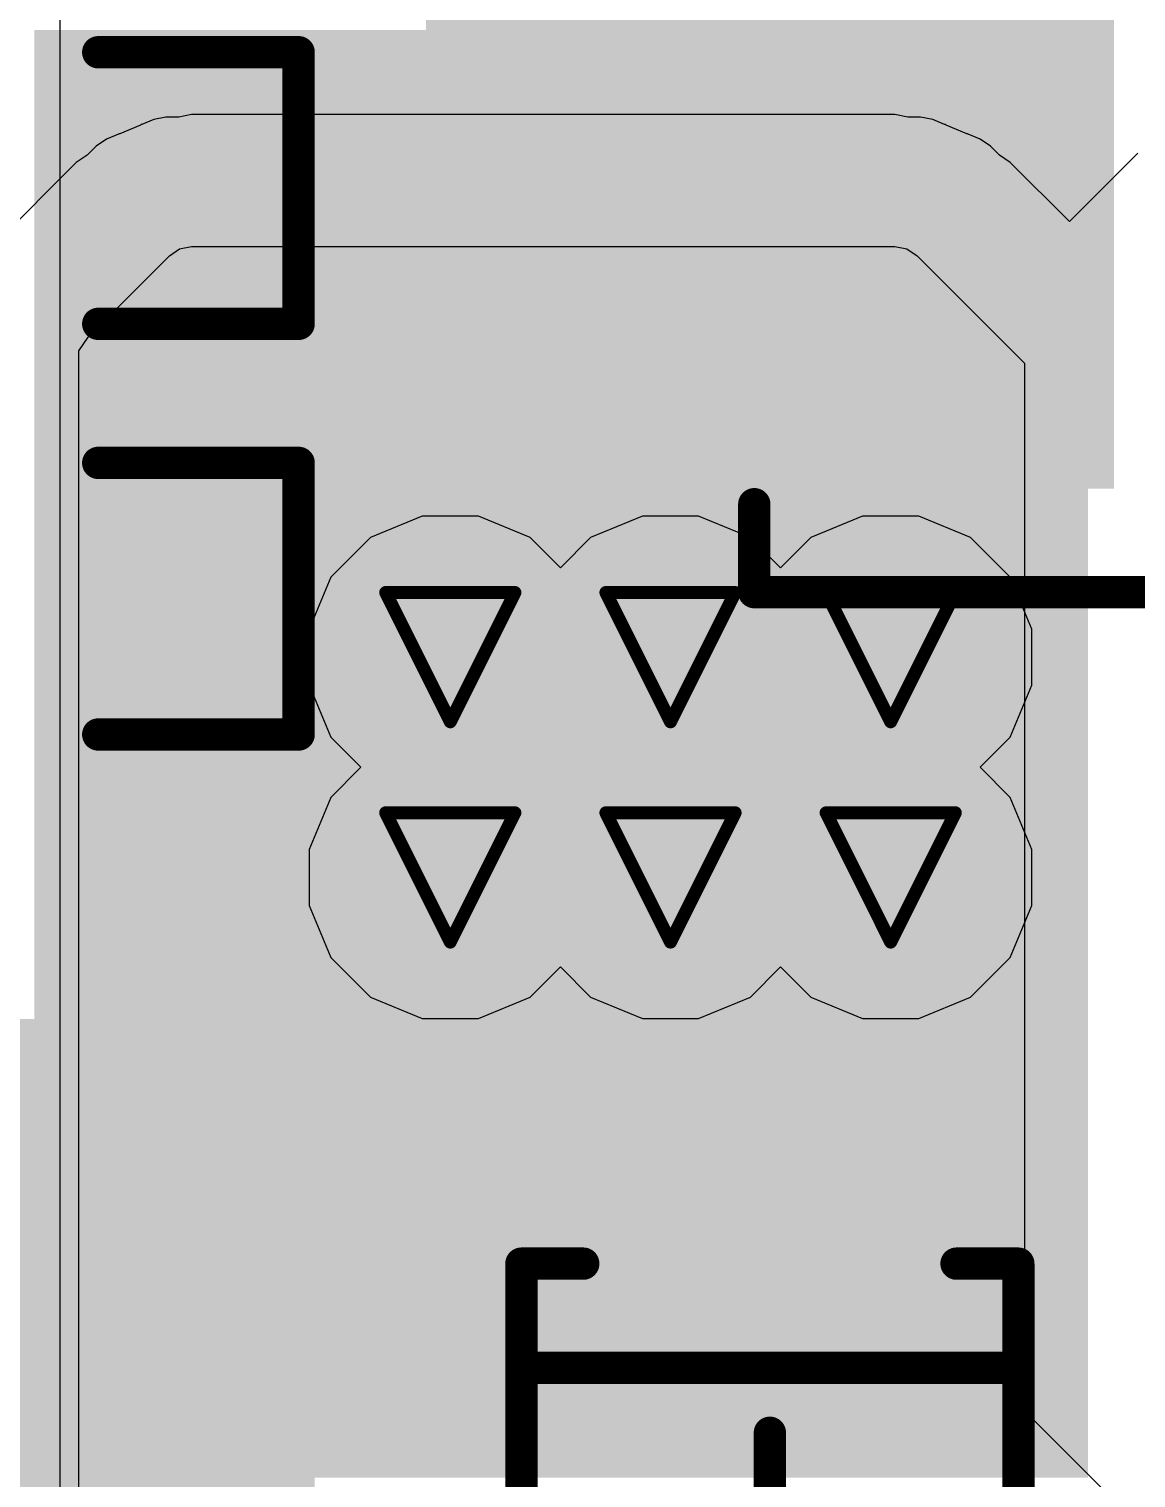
# Model space of a CAD drawing. Header units: inches. Extents: x -6 to 385, y -2 to 102.
# Drawn here: x 4.78 to 9.13, y 23.64 to 29.33 of the extents above; entities that cross this region are included whole.
import ezdxf

# ---------------------------------------------------------------- set-up
doc = ezdxf.new("R2010")
doc.units = ezdxf.units.IN
for name, color, linetype in [('Bottom Layer', 5, 'Continuous'), ('Bottom Overlay', 54, 'Continuous'), ('Bottom Paste', 16, 'Continuous'), ('Bottom Solder', 6, 'Continuous'), ('Drill Drawing', 1, 'Continuous'), ('Layer 1', 16, 'Continuous'), ('Layer 2', 76, 'Continuous'), ('Top Layer', 1, 'Continuous'), ('Top Solder', 216, 'Continuous'), ('Via Holes', 16, 'Continuous')]:
    doc.layers.add(name, color=color, linetype=linetype)

# ---------------------------------------------------------------- blocks, each defined once
blk = doc.blocks.new('C___0603_B_74')
at = {"layer": 'Bottom Layer'}
for points in [[(-1.143, -0.4445), (-1.143, 0.4445), (-0.381, 0.4445), (-0.381, -0.4445)], [(0.381, -0.4445), (0.381, 0.4445), (1.143, 0.4445), (1.143, -0.4445)]]:
    blk.add_hatch(color=5, dxfattribs=at).paths.add_polyline_path(points)
at = {"layer": 'Bottom Paste'}
for points in [[(-1.143, -0.4445), (-1.143, 0.4445), (-0.381, 0.4445), (-0.381, -0.4445)], [(0.381, -0.4445), (0.381, 0.4445), (1.143, 0.4445), (1.143, -0.4445)]]:
    blk.add_hatch(color=16, dxfattribs=at).paths.add_polyline_path(points)
at = {"layer": 'Bottom Solder'}
for points in [[(-1.203, -0.5045), (-1.203, 0.5045), (-0.321, 0.5045), (-0.321, -0.5045)], [(0.321, -0.5045), (0.321, 0.5045), (1.203, 0.5045), (1.203, -0.5045)]]:
    blk.add_hatch(color=6, dxfattribs=at).paths.add_polyline_path(points)
at = {"layer": 'Bottom Overlay'}
for points in [[(-1.2446, 0.5334, 0.127, 0.127, 0), (-0.4572, 0.5334, 0.127, 0.127, 0)], [(-1.2446, -0.5334, 0.127, 0.127, 0), (-1.2446, 0.5334, 0.127, 0.127, 0)], [(0.4572, 0.5334, 0.127, 0.127, 0), (1.2446, 0.5334, 0.127, 0.127, 0)], [(1.2446, -0.5334, 0.127, 0.127, 0), (1.2446, 0.5334, 0.127, 0.127, 0)], [(-1.2446, -0.5334, 0.127, 0.127, 0), (-0.4572, -0.5334, 0.127, 0.127, 0)], [(0.4572, -0.5334, 0.127, 0.127, 0), (1.2446, -0.5334, 0.127, 0.127, 0)]]:
    blk.add_lwpolyline(points, format="xyseb", dxfattribs=at)
for points in [[(-1.2764, 0.5334, 0.0635, 0.0635, 1), (-1.2128, 0.5334, 0.0635, 0.0635, 1)], [(-1.2764, 0.5334, 0.0635, 0.0635, 1), (-1.2128, 0.5334, 0.0635, 0.0635, 1)], [(-0.4889, 0.5334, 0.0635, 0.0635, 1), (-0.4254, 0.5334, 0.0635, 0.0635, 1)], [(0.4254, 0.5334, 0.0635, 0.0635, 1), (0.4889, 0.5334, 0.0635, 0.0635, 1)], [(1.2128, 0.5334, 0.0635, 0.0635, 1), (1.2764, 0.5334, 0.0635, 0.0635, 1)], [(1.2128, 0.5334, 0.0635, 0.0635, 1), (1.2764, 0.5334, 0.0635, 0.0635, 1)], [(-1.2764, -0.5334, 0.0635, 0.0635, 1), (-1.2128, -0.5334, 0.0635, 0.0635, 1)], [(-1.2764, -0.5334, 0.0635, 0.0635, 1), (-1.2128, -0.5334, 0.0635, 0.0635, 1)], [(-0.4889, -0.5334, 0.0635, 0.0635, 1), (-0.4254, -0.5334, 0.0635, 0.0635, 1)], [(0.4254, -0.5334, 0.0635, 0.0635, 1), (0.4889, -0.5334, 0.0635, 0.0635, 1)], [(1.2128, -0.5334, 0.0635, 0.0635, 1), (1.2764, -0.5334, 0.0635, 0.0635, 1)], [(1.2128, -0.5334, 0.0635, 0.0635, 1), (1.2764, -0.5334, 0.0635, 0.0635, 1)]]:
    blk.add_lwpolyline(points, format="xyseb", close=True, dxfattribs=at)
blk = doc.blocks.new('F____0805_B_75')
at = {"layer": 'Bottom Layer'}
for points in [[(-0.6, -0.85), (-1.6, -0.85), (-1.6, 0.85), (-0.6, 0.85)], [(1.6, -0.85), (0.6, -0.85), (0.6, 0.85), (1.6, 0.85)]]:
    blk.add_hatch(color=5, dxfattribs=at).paths.add_polyline_path(points)
at = {"layer": 'Bottom Paste'}
for points in [[(-0.6, -0.85), (-1.6, -0.85), (-1.6, 0.85), (-0.6, 0.85)], [(1.6, -0.85), (0.6, -0.85), (0.6, 0.85), (1.6, 0.85)]]:
    blk.add_hatch(color=16, dxfattribs=at).paths.add_polyline_path(points)
at = {"layer": 'Bottom Solder'}
for points in [[(-0.4984, -0.9516), (-1.7016, -0.9516), (-1.7016, 0.9516), (-0.4984, 0.9516)], [(1.7016, -0.9516), (0.4984, -0.9516), (0.4984, 0.9516), (1.7016, 0.9516)]]:
    blk.add_hatch(color=6, dxfattribs=at).paths.add_polyline_path(points)
at = {"layer": 'Bottom Overlay'}
for points in [[(-0.4064, 0.8128, 0.127, 0.127, 0), (0.4064, 0.8128, 0.127, 0.127, 0)], [(-0.4064, -0.8128, 0.127, 0.127, 0), (0.4064, -0.8128, 0.127, 0.127, 0)]]:
    blk.add_lwpolyline(points, format="xyseb", dxfattribs=at)
for points in [[(-0.4381, 0.8128, 0.0635, 0.0635, 1), (-0.3746, 0.8128, 0.0635, 0.0635, 1)], [(0.3746, 0.8128, 0.0635, 0.0635, 1), (0.4381, 0.8128, 0.0635, 0.0635, 1)], [(-0.4381, -0.8128, 0.0635, 0.0635, 1), (-0.3746, -0.8128, 0.0635, 0.0635, 1)], [(0.3746, -0.8128, 0.0635, 0.0635, 1), (0.4381, -0.8128, 0.0635, 0.0635, 1)]]:
    blk.add_lwpolyline(points, format="xyseb", close=True, dxfattribs=at)
blk = doc.blocks.new('SOD_123__B__D____________B_76')
at = {"layer": 'Bottom Layer'}
for points in [[(-1.22, -0.53), (-2.15, -0.53), (-2.15, 0.53), (-1.22, 0.53)], [(2.15, -0.53), (1.22, -0.53), (1.22, 0.53), (2.15, 0.53)]]:
    blk.add_hatch(color=5, dxfattribs=at).paths.add_polyline_path(points)
at = {"layer": 'Bottom Paste'}
for points in [[(-1.22, -0.53), (-2.15, -0.53), (-2.15, 0.53), (-1.22, 0.53)], [(2.15, -0.53), (1.22, -0.53), (1.22, 0.53), (2.15, 0.53)]]:
    blk.add_hatch(color=16, dxfattribs=at).paths.add_polyline_path(points)
at = {"layer": 'Bottom Solder'}
for points in [[(-1.1692, -0.5808), (-2.2008, -0.5808), (-2.2008, 0.5808), (-1.1692, 0.5808)], [(2.2008, -0.5808), (1.1692, -0.5808), (1.1692, 0.5808), (2.2008, 0.5808)]]:
    blk.add_hatch(color=6, dxfattribs=at).paths.add_polyline_path(points)
at = {"layer": 'Bottom Overlay'}
for points in [[(-1.4262, 0.7332, 0.127, 0.127, 0), (-1.4262, 0.9762, 0.127, 0.127, 0)], [(1.4262, 0.9762, 0.127, 0.127, 0), (-1.4262, 0.9762, 0.127, 0.127, 0)], [(-1.0168, -0.9762, 0.127, 0.127, 0), (-1.0168, 0.9762, 0.127, 0.127, 0)], [(0.9991, -0.9762, 0.127, 0.127, 0), (0.9991, 0.9762, 0.127, 0.127, 0)], [(1.4262, 0.7332, 0.127, 0.127, 0), (1.4262, 0.9762, 0.127, 0.127, 0)], [(0, 0, 0.127, 0.127, 0), (-0.381, 0.381, 0.127, 0.127, 0)], [(-0.381, -0.381, 0.127, 0.127, 0), (-0.381, 0.381, 0.127, 0.127, 0)], [(0, -0.381, 0.127, 0.127, 0), (0, 0.381, 0.127, 0.127, 0)], [(0, 0, 0.127, 0.127, 0), (0.381, 0.381, 0.127, 0.127, 0)], [(0.381, -0.381, 0.127, 0.127, 0), (0.381, 0.381, 0.127, 0.127, 0)], [(0.762, 0, 0.127, 0.127, 0), (-0.762, 0, 0.127, 0.127, 0)], [(-0.381, -0.381, 0.127, 0.127, 0), (0, 0, 0.127, 0.127, 0)], [(0.381, -0.381, 0.127, 0.127, 0), (0, 0, 0.127, 0.127, 0)], [(-1.4262, -0.9762, 0.127, 0.127, 0), (-1.4262, -0.7332, 0.127, 0.127, 0)], [(1.4262, -0.9762, 0.127, 0.127, 0), (1.4262, -0.7332, 0.127, 0.127, 0)], [(1.4262, -0.9762, 0.127, 0.127, 0), (-1.4262, -0.9762, 0.127, 0.127, 0)]]:
    blk.add_lwpolyline(points, format="xyseb", dxfattribs=at)
for points in [[(-1.458, 0.9762, 0.0635, 0.0635, 1), (-1.3945, 0.9762, 0.0635, 0.0635, 1)], [(-1.458, 0.9762, 0.0635, 0.0635, 1), (-1.3945, 0.9762, 0.0635, 0.0635, 1)], [(-1.0486, 0.9762, 0.0635, 0.0635, 1), (-0.9851, 0.9762, 0.0635, 0.0635, 1)], [(0.9673, 0.9762, 0.0635, 0.0635, 1), (1.0308, 0.9762, 0.0635, 0.0635, 1)], [(1.3945, 0.9762, 0.0635, 0.0635, 1), (1.458, 0.9762, 0.0635, 0.0635, 1)], [(1.3945, 0.9762, 0.0635, 0.0635, 1), (1.458, 0.9762, 0.0635, 0.0635, 1)], [(-1.458, 0.7332, 0.0635, 0.0635, 1), (-1.3945, 0.7332, 0.0635, 0.0635, 1)], [(1.3945, 0.7332, 0.0635, 0.0635, 1), (1.458, 0.7332, 0.0635, 0.0635, 1)], [(-0.4128, 0.381, 0.0635, 0.0635, 1), (-0.3493, 0.381, 0.0635, 0.0635, 1)], [(-0.4128, 0.381, 0.0635, 0.0635, 1), (-0.3493, 0.381, 0.0635, 0.0635, 1)], [(-0.0318, 0.381, 0.0635, 0.0635, 1), (0.0318, 0.381, 0.0635, 0.0635, 1)], [(0.3493, 0.381, 0.0635, 0.0635, 1), (0.4128, 0.381, 0.0635, 0.0635, 1)], [(0.3493, 0.381, 0.0635, 0.0635, 1), (0.4128, 0.381, 0.0635, 0.0635, 1)], [(-0.7937, 0, 0.0635, 0.0635, 1), (-0.7302, 0, 0.0635, 0.0635, 1)], [(-0.0318, 0, 0.0635, 0.0635, 1), (0.0318, 0, 0.0635, 0.0635, 1)], [(-0.0318, 0, 0.0635, 0.0635, 1), (0.0318, 0, 0.0635, 0.0635, 1)], [(-0.0318, 0, 0.0635, 0.0635, 1), (0.0318, 0, 0.0635, 0.0635, 1)], [(-0.0318, 0, 0.0635, 0.0635, 1), (0.0318, 0, 0.0635, 0.0635, 1)], [(0.7302, 0, 0.0635, 0.0635, 1), (0.7937, 0, 0.0635, 0.0635, 1)], [(-0.4128, -0.381, 0.0635, 0.0635, 1), (-0.3493, -0.381, 0.0635, 0.0635, 1)], [(-0.4128, -0.381, 0.0635, 0.0635, 1), (-0.3493, -0.381, 0.0635, 0.0635, 1)], [(-0.0318, -0.381, 0.0635, 0.0635, 1), (0.0318, -0.381, 0.0635, 0.0635, 1)], [(0.3493, -0.381, 0.0635, 0.0635, 1), (0.4128, -0.381, 0.0635, 0.0635, 1)], [(0.3493, -0.381, 0.0635, 0.0635, 1), (0.4128, -0.381, 0.0635, 0.0635, 1)], [(-1.458, -0.7332, 0.0635, 0.0635, 1), (-1.3945, -0.7332, 0.0635, 0.0635, 1)], [(1.3945, -0.7332, 0.0635, 0.0635, 1), (1.458, -0.7332, 0.0635, 0.0635, 1)], [(-1.458, -0.9762, 0.0635, 0.0635, 1), (-1.3945, -0.9762, 0.0635, 0.0635, 1)], [(-1.458, -0.9762, 0.0635, 0.0635, 1), (-1.3945, -0.9762, 0.0635, 0.0635, 1)], [(-1.0486, -0.9762, 0.0635, 0.0635, 1), (-0.9851, -0.9762, 0.0635, 0.0635, 1)], [(0.9673, -0.9762, 0.0635, 0.0635, 1), (1.0308, -0.9762, 0.0635, 0.0635, 1)], [(1.3945, -0.9762, 0.0635, 0.0635, 1), (1.458, -0.9762, 0.0635, 0.0635, 1)], [(1.3945, -0.9762, 0.0635, 0.0635, 1), (1.458, -0.9762, 0.0635, 0.0635, 1)]]:
    blk.add_lwpolyline(points, format="xyseb", close=True, dxfattribs=at)
blk = doc.blocks.new('C___0603_B_77')
at = {"layer": 'Bottom Layer'}
for points in [[(-1.143, -0.4445), (-1.143, 0.4445), (-0.381, 0.4445), (-0.381, -0.4445)], [(0.381, -0.4445), (0.381, 0.4445), (1.143, 0.4445), (1.143, -0.4445)]]:
    blk.add_hatch(color=5, dxfattribs=at).paths.add_polyline_path(points)
at = {"layer": 'Bottom Paste'}
for points in [[(-1.143, -0.4445), (-1.143, 0.4445), (-0.381, 0.4445), (-0.381, -0.4445)], [(0.381, -0.4445), (0.381, 0.4445), (1.143, 0.4445), (1.143, -0.4445)]]:
    blk.add_hatch(color=16, dxfattribs=at).paths.add_polyline_path(points)
at = {"layer": 'Bottom Solder'}
for points in [[(-1.203, -0.5045), (-1.203, 0.5045), (-0.321, 0.5045), (-0.321, -0.5045)], [(0.321, -0.5045), (0.321, 0.5045), (1.203, 0.5045), (1.203, -0.5045)]]:
    blk.add_hatch(color=6, dxfattribs=at).paths.add_polyline_path(points)
at = {"layer": 'Bottom Overlay'}
for points in [[(-1.2446, 0.5334, 0.127, 0.127, 0), (-0.4572, 0.5334, 0.127, 0.127, 0)], [(-1.2446, -0.5334, 0.127, 0.127, 0), (-1.2446, 0.5334, 0.127, 0.127, 0)], [(0.4572, 0.5334, 0.127, 0.127, 0), (1.2446, 0.5334, 0.127, 0.127, 0)], [(1.2446, -0.5334, 0.127, 0.127, 0), (1.2446, 0.5334, 0.127, 0.127, 0)], [(-1.2446, -0.5334, 0.127, 0.127, 0), (-0.4572, -0.5334, 0.127, 0.127, 0)], [(0.4572, -0.5334, 0.127, 0.127, 0), (1.2446, -0.5334, 0.127, 0.127, 0)]]:
    blk.add_lwpolyline(points, format="xyseb", dxfattribs=at)
for points in [[(-1.2764, 0.5334, 0.0635, 0.0635, 1), (-1.2128, 0.5334, 0.0635, 0.0635, 1)], [(-1.2764, 0.5334, 0.0635, 0.0635, 1), (-1.2128, 0.5334, 0.0635, 0.0635, 1)], [(-0.4889, 0.5334, 0.0635, 0.0635, 1), (-0.4254, 0.5334, 0.0635, 0.0635, 1)], [(0.4254, 0.5334, 0.0635, 0.0635, 1), (0.4889, 0.5334, 0.0635, 0.0635, 1)], [(1.2128, 0.5334, 0.0635, 0.0635, 1), (1.2764, 0.5334, 0.0635, 0.0635, 1)], [(1.2128, 0.5334, 0.0635, 0.0635, 1), (1.2764, 0.5334, 0.0635, 0.0635, 1)], [(-1.2764, -0.5334, 0.0635, 0.0635, 1), (-1.2128, -0.5334, 0.0635, 0.0635, 1)], [(-1.2764, -0.5334, 0.0635, 0.0635, 1), (-1.2128, -0.5334, 0.0635, 0.0635, 1)], [(-0.4889, -0.5334, 0.0635, 0.0635, 1), (-0.4254, -0.5334, 0.0635, 0.0635, 1)], [(0.4254, -0.5334, 0.0635, 0.0635, 1), (0.4889, -0.5334, 0.0635, 0.0635, 1)], [(1.2128, -0.5334, 0.0635, 0.0635, 1), (1.2764, -0.5334, 0.0635, 0.0635, 1)], [(1.2128, -0.5334, 0.0635, 0.0635, 1), (1.2764, -0.5334, 0.0635, 0.0635, 1)]]:
    blk.add_lwpolyline(points, format="xyseb", close=True, dxfattribs=at)
blk = doc.blocks.new('SMA_B_145')
at = {"layer": 'Bottom Layer'}
for points in [[(-3.25, 0.85), (-0.75, 0.85), (-0.75, -0.85), (-3.25, -0.85)], [(0.75, 0.85), (3.25, 0.85), (3.25, -0.85), (0.75, -0.85)]]:
    blk.add_hatch(color=5, dxfattribs=at).paths.add_polyline_path(points)
at = {"layer": 'Bottom Overlay'}
for points in [[(-4.445, -1.4219), (-3.278, -1.4219), (-3.278, 1.4216), (-4.445, 1.4216)], [(-3.3, 0.924), (-2.596, 0.924), (-2.596, 1.4219), (-3.3, 1.4219)], [(-3.3, -1.4219), (-2.596, -1.4219), (-2.596, -0.924), (-3.3, -0.924)]]:
    blk.add_hatch(color=54, dxfattribs=at).paths.add_polyline_path(points)
at = {"layer": 'Bottom Paste'}
for points in [[(-3.25, 0.85), (-0.75, 0.85), (-0.75, -0.85), (-3.25, -0.85)], [(0.75, 0.85), (3.25, 0.85), (3.25, -0.85), (0.75, -0.85)]]:
    blk.add_hatch(color=16, dxfattribs=at).paths.add_polyline_path(points)
at = {"layer": 'Bottom Solder'}
for points in [[(-3.3516, 0.9516), (-0.6484, 0.9516), (-0.6484, -0.9516), (-3.3516, -0.9516)], [(0.6484, 0.9516), (3.3516, 0.9516), (3.3516, -0.9516), (0.6484, -0.9516)]]:
    blk.add_hatch(color=6, dxfattribs=at).paths.add_polyline_path(points)
at = {"layer": 'Bottom Overlay'}
for points in [[(2.0612, 1.3577, 0.127, 0.127, 0), (-2.6581, 1.3577, 0.127, 0.127, 0)], [(2.0612, 1.3577, 0.127, 0.127, 0), (2.0612, 1.0122, 0.127, 0.127, 0)], [(2.0612, -1.0122, 0.127, 0.127, 0), (2.0612, -1.3577, 0.127, 0.127, 0)], [(2.0612, -1.3577, 0.127, 0.127, 0), (-2.6581, -1.3577, 0.127, 0.127, 0)]]:
    blk.add_lwpolyline(points, format="xyseb", dxfattribs=at)
for points in [[(-2.6899, 1.3577, 0.0635, 0.0635, 1), (-2.6264, 1.3577, 0.0635, 0.0635, 1)], [(2.0295, 1.3577, 0.0635, 0.0635, 1), (2.093, 1.3577, 0.0635, 0.0635, 1)], [(2.0295, 1.3577, 0.0635, 0.0635, 1), (2.093, 1.3577, 0.0635, 0.0635, 1)], [(2.0295, 1.0122, 0.0635, 0.0635, 1), (2.093, 1.0122, 0.0635, 0.0635, 1)], [(2.0295, -1.0122, 0.0635, 0.0635, 1), (2.093, -1.0122, 0.0635, 0.0635, 1)], [(-2.6899, -1.3577, 0.0635, 0.0635, 1), (-2.6264, -1.3577, 0.0635, 0.0635, 1)], [(2.0295, -1.3577, 0.0635, 0.0635, 1), (2.093, -1.3577, 0.0635, 0.0635, 1)], [(2.0295, -1.3577, 0.0635, 0.0635, 1), (2.093, -1.3577, 0.0635, 0.0635, 1)]]:
    blk.add_lwpolyline(points, format="xyseb", close=True, dxfattribs=at)

msp = doc.modelspace()

# ---------------------------------------------------------------- hatches: boundary and pattern name
at = {"layer": 'Bottom Layer'}
msp.add_hatch(color=5, dxfattribs=at).paths.add_polyline_path([(4.7977, 23.638), (8.9372, 23.638), (8.9372, 29.3234), (4.7977, 29.3234)])
h = msp.add_hatch(color=5, dxfattribs=at)
edge = h.paths.add_edge_path()
edge.add_arc((6.4316, 26.8603), 0.3, 0, 360)
h = msp.add_hatch(color=5, dxfattribs=at)
edge = h.paths.add_edge_path()
edge.add_arc((7.2968, 26.8603), 0.3, 0, 360)
h = msp.add_hatch(color=5, dxfattribs=at)
edge = h.paths.add_edge_path()
edge.add_arc((8.1619, 26.8603), 0.3, 0, 360)
h = msp.add_hatch(color=5, dxfattribs=at)
edge = h.paths.add_edge_path()
edge.add_arc((6.4316, 25.9951), 0.3, 0, 360)
h = msp.add_hatch(color=5, dxfattribs=at)
edge = h.paths.add_edge_path()
edge.add_arc((7.2968, 25.9951), 0.3, 0, 360)
h = msp.add_hatch(color=5, dxfattribs=at)
edge = h.paths.add_edge_path()
edge.add_arc((8.1619, 25.9951), 0.3, 0, 360)
at = {"layer": 'Bottom Solder'}
h = msp.add_hatch(color=6, dxfattribs=at)
edge = h.paths.add_edge_path()
edge.add_arc((6.4316, 26.8603), 0.4016, 0, 360)
h = msp.add_hatch(color=6, dxfattribs=at)
edge = h.paths.add_edge_path()
edge.add_arc((7.2968, 26.8603), 0.4016, 0, 360)
h = msp.add_hatch(color=6, dxfattribs=at)
edge = h.paths.add_edge_path()
edge.add_arc((8.1619, 26.8603), 0.4016, 0, 360)
h = msp.add_hatch(color=6, dxfattribs=at)
edge = h.paths.add_edge_path()
edge.add_arc((6.4316, 25.9951), 0.4016, 0, 360)
h = msp.add_hatch(color=6, dxfattribs=at)
edge = h.paths.add_edge_path()
edge.add_arc((7.2968, 25.9951), 0.4016, 0, 360)
h = msp.add_hatch(color=6, dxfattribs=at)
edge = h.paths.add_edge_path()
edge.add_arc((8.1619, 25.9951), 0.4016, 0, 360)
at = {"layer": 'Layer 1'}
h = msp.add_hatch(color=16, dxfattribs=at)
edge = h.paths.add_edge_path()
edge.add_arc((6.4316, 26.8603), 0.3, 0, 360)
h = msp.add_hatch(color=16, dxfattribs=at)
edge = h.paths.add_edge_path()
edge.add_arc((7.2968, 26.8603), 0.3, 0, 360)
h = msp.add_hatch(color=16, dxfattribs=at)
edge = h.paths.add_edge_path()
edge.add_arc((8.1619, 26.8603), 0.3, 0, 360)
h = msp.add_hatch(color=16, dxfattribs=at)
edge = h.paths.add_edge_path()
edge.add_arc((6.4316, 25.9951), 0.3, 0, 360)
h = msp.add_hatch(color=16, dxfattribs=at)
edge = h.paths.add_edge_path()
edge.add_arc((7.2968, 25.9951), 0.3, 0, 360)
h = msp.add_hatch(color=16, dxfattribs=at)
edge = h.paths.add_edge_path()
edge.add_arc((8.1619, 25.9951), 0.3, 0, 360)
at = {"layer": 'Layer 2'}
h = msp.add_hatch(color=76, dxfattribs=at)
edge = h.paths.add_edge_path()
edge.add_arc((6.4316, 26.8603), 0.3, 0, 360)
h = msp.add_hatch(color=76, dxfattribs=at)
edge = h.paths.add_edge_path()
edge.add_arc((7.2968, 26.8603), 0.3, 0, 360)
h = msp.add_hatch(color=76, dxfattribs=at)
edge = h.paths.add_edge_path()
edge.add_arc((8.1619, 26.8603), 0.3, 0, 360)
h = msp.add_hatch(color=76, dxfattribs=at)
edge = h.paths.add_edge_path()
edge.add_arc((6.4316, 25.9951), 0.3, 0, 360)
h = msp.add_hatch(color=76, dxfattribs=at)
edge = h.paths.add_edge_path()
edge.add_arc((7.2968, 25.9951), 0.3, 0, 360)
h = msp.add_hatch(color=76, dxfattribs=at)
edge = h.paths.add_edge_path()
edge.add_arc((8.1619, 25.9951), 0.3, 0, 360)
at = {"layer": 'Top Layer'}
h = msp.add_hatch(color=1, dxfattribs=at)
edge = h.paths.add_edge_path()
edge.add_arc((6.4316, 26.8603), 0.3, 0, 360)
h = msp.add_hatch(color=1, dxfattribs=at)
edge = h.paths.add_edge_path()
edge.add_arc((7.2968, 26.8603), 0.3, 0, 360)
h = msp.add_hatch(color=1, dxfattribs=at)
edge = h.paths.add_edge_path()
edge.add_arc((8.1619, 26.8603), 0.3, 0, 360)
h = msp.add_hatch(color=1, dxfattribs=at)
edge = h.paths.add_edge_path()
edge.add_arc((6.4316, 25.9951), 0.3, 0, 360)
h = msp.add_hatch(color=1, dxfattribs=at)
edge = h.paths.add_edge_path()
edge.add_arc((7.2968, 25.9951), 0.3, 0, 360)
h = msp.add_hatch(color=1, dxfattribs=at)
edge = h.paths.add_edge_path()
edge.add_arc((8.1619, 25.9951), 0.3, 0, 360)
at = {"layer": 'Top Solder'}
h = msp.add_hatch(color=216, dxfattribs=at)
edge = h.paths.add_edge_path()
edge.add_arc((6.4316, 26.8603), 0.4016, 0, 360)
h = msp.add_hatch(color=216, dxfattribs=at)
edge = h.paths.add_edge_path()
edge.add_arc((7.2968, 26.8603), 0.4016, 0, 360)
h = msp.add_hatch(color=216, dxfattribs=at)
edge = h.paths.add_edge_path()
edge.add_arc((8.1619, 26.8603), 0.4016, 0, 360)
h = msp.add_hatch(color=216, dxfattribs=at)
edge = h.paths.add_edge_path()
edge.add_arc((6.4316, 25.9951), 0.4016, 0, 360)
h = msp.add_hatch(color=216, dxfattribs=at)
edge = h.paths.add_edge_path()
edge.add_arc((7.2968, 25.9951), 0.4016, 0, 360)
h = msp.add_hatch(color=216, dxfattribs=at)
edge = h.paths.add_edge_path()
edge.add_arc((8.1619, 25.9951), 0.4016, 0, 360)
at = {"layer": 'Via Holes'}
h = msp.add_hatch(color=7, dxfattribs=at)
edge = h.paths.add_edge_path()
edge.add_arc((6.4316, 26.8603), 0.15, 0, 360)
h = msp.add_hatch(color=7, dxfattribs=at)
edge = h.paths.add_edge_path()
edge.add_arc((7.2968, 26.8603), 0.15, 0, 360)
h = msp.add_hatch(color=7, dxfattribs=at)
edge = h.paths.add_edge_path()
edge.add_arc((8.1619, 26.8603), 0.15, 0, 360)
h = msp.add_hatch(color=7, dxfattribs=at)
edge = h.paths.add_edge_path()
edge.add_arc((6.4316, 25.9951), 0.15, 0, 360)
h = msp.add_hatch(color=7, dxfattribs=at)
edge = h.paths.add_edge_path()
edge.add_arc((7.2968, 25.9951), 0.15, 0, 360)
h = msp.add_hatch(color=7, dxfattribs=at)
edge = h.paths.add_edge_path()
edge.add_arc((8.1619, 25.9951), 0.15, 0, 360)

# ---------------------------------------------------------------- linework, layer by layer
at = {"layer": 'Drill Drawing'}
for points in [[(6.1776, 27.1143, 0.0508, 0.0508, 0), (6.6856, 27.1143, 0.0508, 0.0508, 0)], [(6.1776, 27.1143, 0.0508, 0.0508, 0), (6.4316, 26.6063, 0.0508, 0.0508, 0)], [(6.4316, 26.6063, 0.0508, 0.0508, 0), (6.6856, 27.1143, 0.0508, 0.0508, 0)], [(7.0428, 27.1143, 0.0508, 0.0508, 0), (7.5508, 27.1143, 0.0508, 0.0508, 0)], [(7.0428, 27.1143, 0.0508, 0.0508, 0), (7.2968, 26.6063, 0.0508, 0.0508, 0)], [(7.2968, 26.6063, 0.0508, 0.0508, 0), (7.5508, 27.1143, 0.0508, 0.0508, 0)], [(7.9079, 27.1143, 0.0508, 0.0508, 0), (8.4159, 27.1143, 0.0508, 0.0508, 0)], [(7.9079, 27.1143, 0.0508, 0.0508, 0), (8.1619, 26.6063, 0.0508, 0.0508, 0)], [(8.1619, 26.6063, 0.0508, 0.0508, 0), (8.4159, 27.1143, 0.0508, 0.0508, 0)], [(6.1776, 26.2491, 0.0508, 0.0508, 0), (6.6856, 26.2491, 0.0508, 0.0508, 0)], [(6.1776, 26.2491, 0.0508, 0.0508, 0), (6.4316, 25.7411, 0.0508, 0.0508, 0)], [(6.4316, 25.7411, 0.0508, 0.0508, 0), (6.6856, 26.2491, 0.0508, 0.0508, 0)], [(7.0428, 26.2491, 0.0508, 0.0508, 0), (7.5508, 26.2491, 0.0508, 0.0508, 0)], [(7.0428, 26.2491, 0.0508, 0.0508, 0), (7.2968, 25.7411, 0.0508, 0.0508, 0)], [(7.2968, 25.7411, 0.0508, 0.0508, 0), (7.5508, 26.2491, 0.0508, 0.0508, 0)], [(7.9079, 26.2491, 0.0508, 0.0508, 0), (8.4159, 26.2491, 0.0508, 0.0508, 0)], [(7.9079, 26.2491, 0.0508, 0.0508, 0), (8.1619, 25.7411, 0.0508, 0.0508, 0)], [(8.1619, 25.7411, 0.0508, 0.0508, 0), (8.4159, 26.2491, 0.0508, 0.0508, 0)]]:
    msp.add_lwpolyline(points, format="xyseb", dxfattribs=at)
for points in [[(6.1649, 27.1143, 0.0254, 0.0254, 1), (6.1903, 27.1143, 0.0254, 0.0254, 1)], [(6.1649, 27.1143, 0.0254, 0.0254, 1), (6.1903, 27.1143, 0.0254, 0.0254, 1)], [(6.6729, 27.1143, 0.0254, 0.0254, 1), (6.6983, 27.1143, 0.0254, 0.0254, 1)], [(6.6729, 27.1143, 0.0254, 0.0254, 1), (6.6983, 27.1143, 0.0254, 0.0254, 1)], [(7.0301, 27.1143, 0.0254, 0.0254, 1), (7.0555, 27.1143, 0.0254, 0.0254, 1)], [(7.0301, 27.1143, 0.0254, 0.0254, 1), (7.0555, 27.1143, 0.0254, 0.0254, 1)], [(7.5381, 27.1143, 0.0254, 0.0254, 1), (7.5635, 27.1143, 0.0254, 0.0254, 1)], [(7.5381, 27.1143, 0.0254, 0.0254, 1), (7.5635, 27.1143, 0.0254, 0.0254, 1)], [(7.8952, 27.1143, 0.0254, 0.0254, 1), (7.9206, 27.1143, 0.0254, 0.0254, 1)], [(7.8952, 27.1143, 0.0254, 0.0254, 1), (7.9206, 27.1143, 0.0254, 0.0254, 1)], [(8.4032, 27.1143, 0.0254, 0.0254, 1), (8.4286, 27.1143, 0.0254, 0.0254, 1)], [(8.4032, 27.1143, 0.0254, 0.0254, 1), (8.4286, 27.1143, 0.0254, 0.0254, 1)], [(6.4189, 26.6063, 0.0254, 0.0254, 1), (6.4443, 26.6063, 0.0254, 0.0254, 1)], [(6.4189, 26.6063, 0.0254, 0.0254, 1), (6.4443, 26.6063, 0.0254, 0.0254, 1)], [(7.2841, 26.6063, 0.0254, 0.0254, 1), (7.3095, 26.6063, 0.0254, 0.0254, 1)], [(7.2841, 26.6063, 0.0254, 0.0254, 1), (7.3095, 26.6063, 0.0254, 0.0254, 1)], [(8.1492, 26.6063, 0.0254, 0.0254, 1), (8.1746, 26.6063, 0.0254, 0.0254, 1)], [(8.1492, 26.6063, 0.0254, 0.0254, 1), (8.1746, 26.6063, 0.0254, 0.0254, 1)], [(6.1649, 26.2491, 0.0254, 0.0254, 1), (6.1903, 26.2491, 0.0254, 0.0254, 1)], [(6.1649, 26.2491, 0.0254, 0.0254, 1), (6.1903, 26.2491, 0.0254, 0.0254, 1)], [(6.6729, 26.2491, 0.0254, 0.0254, 1), (6.6983, 26.2491, 0.0254, 0.0254, 1)], [(6.6729, 26.2491, 0.0254, 0.0254, 1), (6.6983, 26.2491, 0.0254, 0.0254, 1)], [(7.0301, 26.2491, 0.0254, 0.0254, 1), (7.0555, 26.2491, 0.0254, 0.0254, 1)], [(7.0301, 26.2491, 0.0254, 0.0254, 1), (7.0555, 26.2491, 0.0254, 0.0254, 1)], [(7.5381, 26.2491, 0.0254, 0.0254, 1), (7.5635, 26.2491, 0.0254, 0.0254, 1)], [(7.5381, 26.2491, 0.0254, 0.0254, 1), (7.5635, 26.2491, 0.0254, 0.0254, 1)], [(7.8952, 26.2491, 0.0254, 0.0254, 1), (7.9206, 26.2491, 0.0254, 0.0254, 1)], [(7.8952, 26.2491, 0.0254, 0.0254, 1), (7.9206, 26.2491, 0.0254, 0.0254, 1)], [(8.4032, 26.2491, 0.0254, 0.0254, 1), (8.4286, 26.2491, 0.0254, 0.0254, 1)], [(8.4032, 26.2491, 0.0254, 0.0254, 1), (8.4286, 26.2491, 0.0254, 0.0254, 1)], [(6.4189, 25.7411, 0.0254, 0.0254, 1), (6.4443, 25.7411, 0.0254, 0.0254, 1)], [(6.4189, 25.7411, 0.0254, 0.0254, 1), (6.4443, 25.7411, 0.0254, 0.0254, 1)], [(7.2841, 25.7411, 0.0254, 0.0254, 1), (7.3095, 25.7411, 0.0254, 0.0254, 1)], [(7.2841, 25.7411, 0.0254, 0.0254, 1), (7.3095, 25.7411, 0.0254, 0.0254, 1)], [(8.1492, 25.7411, 0.0254, 0.0254, 1), (8.1746, 25.7411, 0.0254, 0.0254, 1)], [(8.1492, 25.7411, 0.0254, 0.0254, 1), (8.1746, 25.7411, 0.0254, 0.0254, 1)]]:
    msp.add_lwpolyline(points, format="xyseb", close=True, dxfattribs=at)
at = {"layer": 'Layer 1'}
for p, q in [((6.3214, 27.4143), (6.1178, 27.3299)), ((6.5418, 27.4143), (6.3214, 27.4143)), ((6.7454, 27.3299), (6.5418, 27.4143)), ((7.1866, 27.4143), (6.983, 27.3299)), ((7.407, 27.4143), (7.1866, 27.4143)), ((7.6106, 27.3299), (7.407, 27.4143)), ((8.0517, 27.4143), (7.8481, 27.3299)), ((8.2721, 27.4143), (8.0517, 27.4143)), ((8.4757, 27.3299), (8.2721, 27.4143)), ((6.1178, 27.3299), (5.962, 27.1741)), ((6.8642, 27.2112), (6.7454, 27.3299)), ((6.983, 27.3299), (6.8642, 27.2112)), ((7.7293, 27.2112), (7.6106, 27.3299)), ((7.8481, 27.3299), (7.7293, 27.2112)), ((8.6316, 27.1741), (8.4757, 27.3299)), ((5.962, 27.1741), (5.8776, 26.9705)), ((8.7159, 26.9705), (8.6316, 27.1741)), ((5.8776, 26.9705), (5.8776, 26.7501)), ((8.7159, 26.7501), (8.7159, 26.9705)), ((5.8776, 26.7501), (5.962, 26.5464)), ((8.6316, 26.5464), (8.7159, 26.7501)), ((5.962, 26.5464), (6.0807, 26.4277)), ((8.5128, 26.4277), (8.6316, 26.5464)), ((6.0807, 26.4277), (5.962, 26.3089)), ((8.6316, 26.3089), (8.5128, 26.4277)), ((5.962, 26.3089), (5.8776, 26.1053)), ((8.7159, 26.1053), (8.6316, 26.3089)), ((5.8776, 26.1053), (5.8776, 25.8849)), ((8.7159, 25.8849), (8.7159, 26.1053)), ((5.8776, 25.8849), (5.962, 25.6813)), ((8.6316, 25.6813), (8.7159, 25.8849)), ((5.962, 25.6813), (6.1178, 25.5255)), ((8.4757, 25.5255), (8.6316, 25.6813)), ((6.7454, 25.5255), (6.8642, 25.6442)), ((6.8642, 25.6442), (6.983, 25.5255)), ((7.6106, 25.5255), (7.7293, 25.6442)), ((7.7293, 25.6442), (7.8481, 25.5255)), ((6.1178, 25.5255), (6.3214, 25.4411)), ((6.5418, 25.4411), (6.7454, 25.5255)), ((6.983, 25.5255), (7.1866, 25.4411)), ((7.407, 25.4411), (7.6106, 25.5255)), ((7.8481, 25.5255), (8.0517, 25.4411)), ((8.2721, 25.4411), (8.4757, 25.5255)), ((6.3214, 25.4411), (6.5418, 25.4411)), ((7.1866, 25.4411), (7.407, 25.4411)), ((8.0517, 25.4411), (8.2721, 25.4411))]:
    msp.add_line(p, q, dxfattribs=at)
at = {"layer": 'Layer 2'}
for p, q in [((5.2671, 28.972), (5.22, 28.9525)), ((5.3142, 28.9814), (5.2671, 28.972)), ((5.3652, 28.9814), (5.3142, 28.9814)), ((5.4153, 28.9913), (5.3652, 28.9814)), ((8.1786, 28.9913), (5.4153, 28.9913)), ((8.2286, 28.9814), (8.1786, 28.9913)), ((8.2796, 28.9814), (8.2286, 28.9814)), ((8.3268, 28.972), (8.2796, 28.9814)), ((8.3739, 28.9525), (8.3268, 28.972)), ((8.3268, 28.972), (8.3268, 28.972)), ((5.1275, 28.9142), (5.0804, 28.8947)), ((5.13, 28.9158), (5.1275, 28.9142)), ((5.1329, 28.9164), (5.13, 28.9158)), ((5.2146, 28.9503), (5.1329, 28.9164)), ((5.2171, 28.9519), (5.2146, 28.9503)), ((5.22, 28.9525), (5.2171, 28.9519)), ((8.3768, 28.9519), (8.3739, 28.9525)), ((8.3793, 28.9503), (8.3768, 28.9519)), ((8.461, 28.9164), (8.3793, 28.9503)), ((8.4639, 28.9159), (8.461, 28.9164)), ((8.4663, 28.9142), (8.4639, 28.9159)), ((8.5135, 28.8947), (8.4663, 28.9142)), ((5.0404, 28.868), (5.0044, 28.8319)), ((5.0804, 28.8947), (5.0404, 28.868)), ((5.0804, 28.8947), (5.0804, 28.8947)), ((5.0804, 28.8947), (5.0804, 28.8947)), ((8.5534, 28.868), (8.5135, 28.8947)), ((8.5135, 28.8947), (8.5135, 28.8947)), ((8.5895, 28.8319), (8.5534, 28.868)), ((4.9619, 28.8036), (4.6421, 28.4837)), ((5.0044, 28.8319), (4.9619, 28.8036)), ((8.6319, 28.8036), (8.5895, 28.8319)), ((8.8646, 28.5709), (8.6319, 28.8036)), ((9.1333, 28.8396), (8.8646, 28.5709)), ((5.3282, 28.4373), (5.3681, 28.464)), ((5.3681, 28.464), (5.4153, 28.4734)), ((5.4153, 28.4734), (8.1786, 28.4734)), ((8.1786, 28.4734), (8.2257, 28.464)), ((8.2257, 28.464), (8.2657, 28.4373)), ((5.0083, 28.1175), (5.3282, 28.4373)), ((8.2657, 28.4373), (8.6875, 28.0155)), ((4.9722, 28.0635), (5.0083, 28.1175)), ((4.9722, 27.5057), (4.9722, 28.0635)), ((8.6875, 28.0155), (8.6875, 23.9003)), ((4.9722, 17.5615), (4.9722, 27.5057)), ((8.6875, 23.9003), (9.1182, 23.4696))]:
    msp.add_line(p, q, dxfattribs=at)
at = {"layer": 'Top Layer'}
for p, q in [((4.8987, 7.3093), (4.8987, 38.8476)), ((6.3214, 27.4143), (6.1178, 27.3299)), ((6.5418, 27.4143), (6.3214, 27.4143)), ((6.7454, 27.3299), (6.5418, 27.4143)), ((7.1866, 27.4143), (6.983, 27.3299)), ((7.407, 27.4143), (7.1866, 27.4143)), ((7.6106, 27.3299), (7.407, 27.4143)), ((8.0517, 27.4143), (7.8481, 27.3299)), ((8.2721, 27.4143), (8.0517, 27.4143)), ((8.4757, 27.3299), (8.2721, 27.4143)), ((6.1178, 27.3299), (5.962, 27.1741)), ((6.8642, 27.2112), (6.7454, 27.3299)), ((6.983, 27.3299), (6.8642, 27.2112)), ((7.7293, 27.2112), (7.6106, 27.3299)), ((7.8481, 27.3299), (7.7293, 27.2112)), ((8.6316, 27.1741), (8.4757, 27.3299)), ((5.962, 27.1741), (5.8776, 26.9705)), ((8.7159, 26.9705), (8.6316, 27.1741)), ((5.8776, 26.9705), (5.8776, 26.7501)), ((8.7159, 26.7501), (8.7159, 26.9705)), ((5.8776, 26.7501), (5.962, 26.5464)), ((8.6316, 26.5464), (8.7159, 26.7501)), ((5.962, 26.5464), (6.0807, 26.4277)), ((8.5128, 26.4277), (8.6316, 26.5464)), ((6.0807, 26.4277), (5.962, 26.3089)), ((8.6316, 26.3089), (8.5128, 26.4277)), ((5.962, 26.3089), (5.8776, 26.1053)), ((8.7159, 26.1053), (8.6316, 26.3089)), ((5.8776, 26.1053), (5.8776, 25.8849)), ((8.7159, 25.8849), (8.7159, 26.1053)), ((5.8776, 25.8849), (5.962, 25.6813)), ((8.6316, 25.6813), (8.7159, 25.8849)), ((5.962, 25.6813), (6.1178, 25.5255)), ((8.4757, 25.5255), (8.6316, 25.6813)), ((6.7454, 25.5255), (6.8642, 25.6442)), ((6.8642, 25.6442), (6.983, 25.5255)), ((7.6106, 25.5255), (7.7293, 25.6442)), ((7.7293, 25.6442), (7.8481, 25.5255)), ((6.1178, 25.5255), (6.3214, 25.4411)), ((6.5418, 25.4411), (6.7454, 25.5255)), ((6.983, 25.5255), (7.1866, 25.4411)), ((7.407, 25.4411), (7.6106, 25.5255)), ((7.8481, 25.5255), (8.0517, 25.4411)), ((8.2721, 25.4411), (8.4757, 25.5255)), ((6.3214, 25.4411), (6.5418, 25.4411)), ((7.1866, 25.4411), (7.407, 25.4411)), ((8.0517, 25.4411), (8.2721, 25.4411))]:
    msp.add_line(p, q, dxfattribs=at)

# ---------------------------------------------------------------- block references
for name, p, rotation in [('SMA_B_145', (9.6872, 28.4734), 180), ('SOD_123__B__D____________B_76', (7.6872, 23.052), 270)]:
    msp.add_blockref(name, p, dxfattribs=dict(rotation=rotation))
for name, p in [('C___0603_B_74', (4.5912, 28.7029)), ('C___0603_B_77', (4.5912, 27.09)), ('F____0805_B_75', (4.1977, 24.488))]:
    msp.add_blockref(name, p)

doc.saveas('drawing.dxf')
